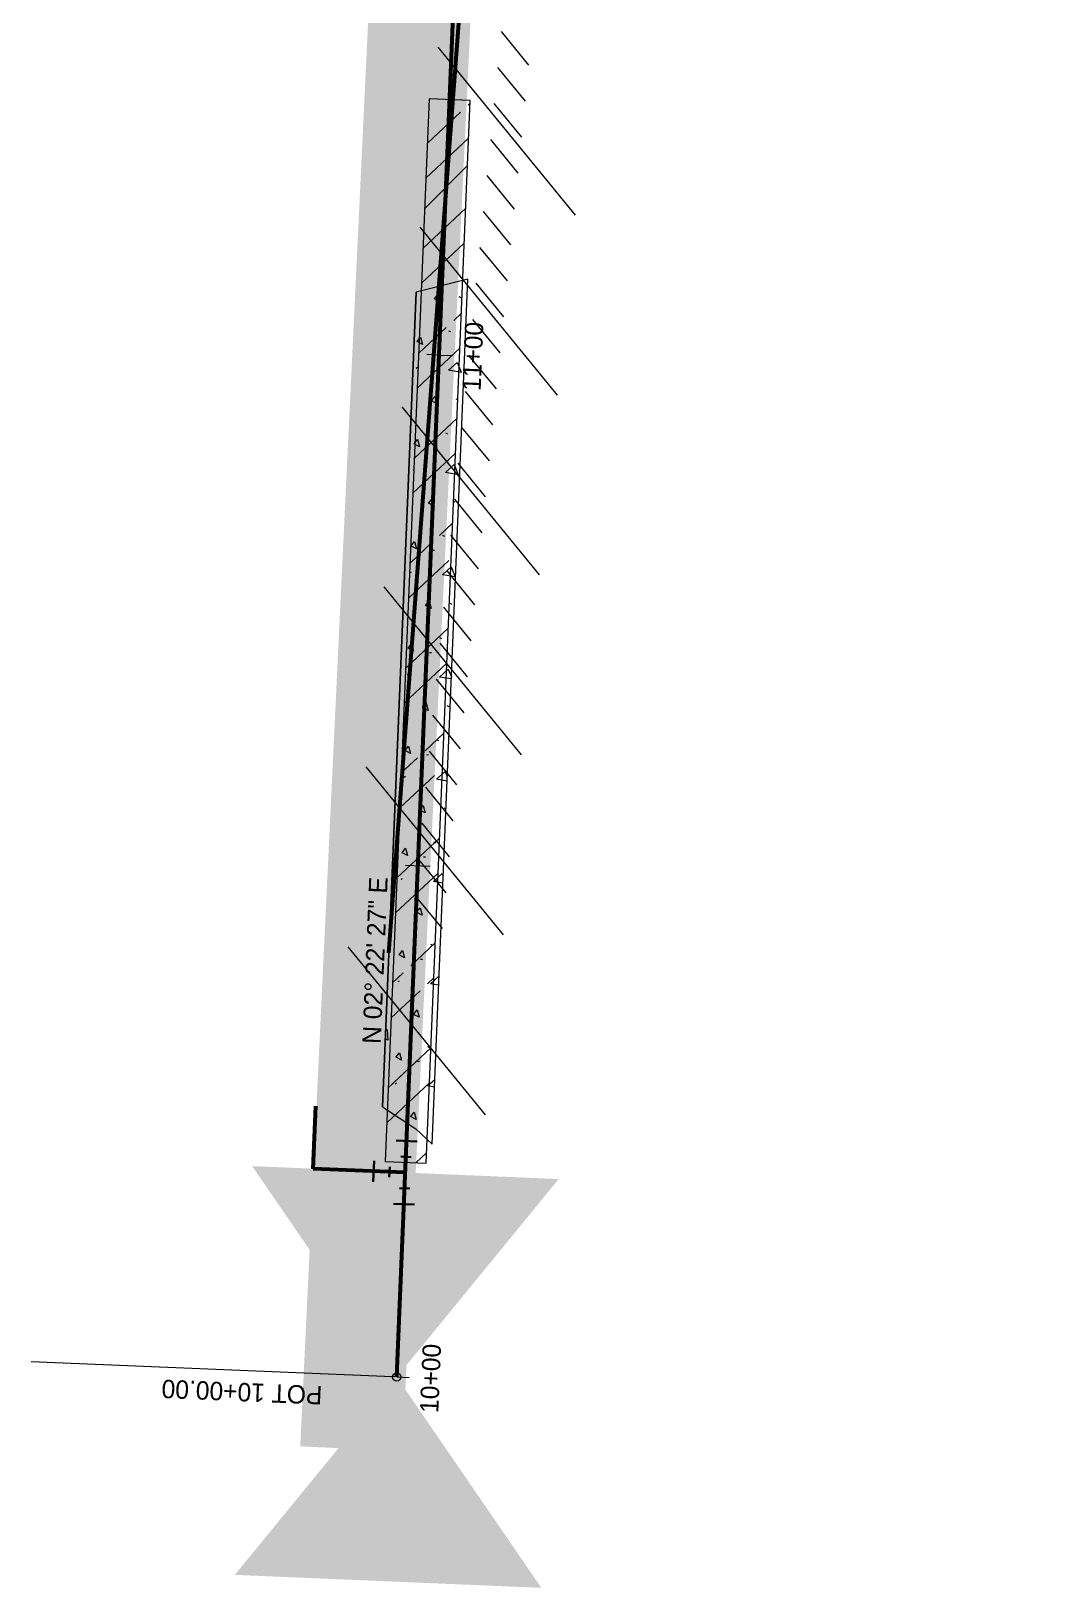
# Model space of a CAD drawing. Extents: x 2536931 to 2538613, y 7112513 to 7131087.
# Drawn here: x 2537822.3 to 2537921.1, y 7121657 to 7121809.2 of the extents above; entities that cross this region are included whole.
import ezdxf
from ezdxf.enums import TextEntityAlignment as Align

# ---------------------------------------------------------------- set-up
doc = ezdxf.new("R2010")
doc.units = 0
doc.header["$MEASUREMENT"] = 0
for name, color, linetype, lineweight in [('C-PIPE-CASING', 6, 'Continuous', 13), ('C-WATR-INST-100SCALE', 7, 'Continuous', 30), ('C-WATR-INST-200SCALE', 3, 'Continuous', 30), ('C-WATR-INST-20SCALE', 30, 'Continuous', 30), ('C-WATR-INST-40SCALE', 1, 'Continuous', 30), ('C-WATR-UGND', 4, 'Continuous', 53), ('C-WATR-UGND-ABANDON-100', 7, 'Continuous', 13), ('C-WATR-UGND-ABANDON-20', 7, 'Continuous', 13), ('CONCRETE REPAIR', 7, 'Continuous', 13), ('D_ALIGN_WL_20_SCALE', 7, 'Continuous', 30), ('D_ALIGN_WL_POT_20_SCALE', 7, 'Continuous', 0), ('distance', 54, 'Continuous', 0)]:
    doc.layers.add(name, color=color, linetype=linetype, lineweight=lineweight)
doc.layers.add('C-WATR-UGND-OLD', color=56, linetype='Continuous', lineweight=53, plot=False)
doc.styles.add('Style-BRIDGE', font='BRIDGE.shx')
doc.styles.add('Style-LEROY', font='LEROY.shx')

# ---------------------------------------------------------------- blocks, each defined once
blk = doc.blocks.new('WVP40SC')
at = {"layer": 'C-WATR-INST-40SCALE', "extrusion": (0, 0, -1)}
blk.add_solid([(4, -3), (4, 3), (0, 0)], dxfattribs=at)
at = {"layer": 'C-WATR-INST-40SCALE'}
blk.add_solid([(0, 0), (4, -3), (4, 3)], dxfattribs=at)
blk = doc.blocks.new('WVP40SC_1')
at = {"layer": 'C-WATR-INST-20SCALE', "extrusion": (0, 0, -1)}
blk.add_solid([(4, -3), (4, 3), (0, 0)], dxfattribs=at)
at = {"layer": 'C-WATR-INST-20SCALE'}
blk.add_solid([(0, 0), (4, -3), (4, 3)], dxfattribs=at)
blk = doc.blocks.new('WVP40SC_2')
at = {"layer": 'C-WATR-INST-200SCALE', "extrusion": (0, 0, -1)}
blk.add_solid([(4, -3), (4, 3), (0, 0)], dxfattribs=at)
at = {"layer": 'C-WATR-INST-200SCALE'}
blk.add_solid([(0, 0), (4, -3), (4, 3)], dxfattribs=at)
blk = doc.blocks.new('WVP40SC_7')
at = {"layer": 'C-WATR-INST-100SCALE', "extrusion": (0, 0, -1)}
blk.add_solid([(4, -3), (4, 3), (0, 0)], dxfattribs=at)
at = {"layer": 'C-WATR-INST-100SCALE'}
blk.add_solid([(0, 0), (4, -3), (4, 3)], dxfattribs=at)
blk = doc.blocks.new('TP20SC')
at = {"layer": 'C-WATR-INST-20SCALE'}
for p, q in [((-0.51, 1.54), (0.51, 1.54)), ((0, 1.54), (0, 0)), ((-1.54, -0.51), (-1.54, 0.51)), ((-1.54, 0), (0, 0)), ((1.54, 0), (0, 0)), ((1.54, 0.51), (1.54, -0.51))]:
    blk.add_line(p, q, dxfattribs=at)
blk = doc.blocks.new('TP20SC_1')
at = {"layer": 'C-WATR-INST-40SCALE'}
for p, q in [((-0.514, 1.543), (0.514, 1.543)), ((0, 1.543), (0, 0)), ((-1.543, -0.514), (-1.543, 0.514)), ((-1.543, 0), (0, 0)), ((1.543, 0), (0, 0)), ((1.543, 0.514), (1.543, -0.514))]:
    blk.add_line(p, q, dxfattribs=at)

msp = doc.modelspace()

# ---------------------------------------------------------------- hatches: boundary and pattern name
at = {"layer": 'C-PIPE-CASING'}
h = msp.add_hatch(dxfattribs=at)
h.set_pattern_fill('ANSI32', color=256, style=0)
h.set_pattern_definition([(223.113, (2537873.393, 7121701.3275), (6.3214, 15.781), [14.4, -1]), (223.113, (2537875.0334, 7121699.5755), (6.3214, 15.781), [14.4, -1])])
h.paths.add_polyline_path([(2537865.18, 7121802.41), (2537861.18, 7121802.57), (2537856.87, 7121698.66), (2537860.87, 7121698.5)])
at = {"layer": 'CONCRETE REPAIR'}
h = msp.add_hatch(dxfattribs=at)
h.set_pattern_fill('CONCR2', color=256, style=0)
h.set_pattern_definition([(152.5048, (2537842.0886, 7121723.2747), (18.075119, -10.534982), [0.61556, -91.2449]), (51.3837, (2537841.5426, 7121723.5589), (-47.682262, -58.625936), [0.55305, -137.0636]), (-74.653, (2537841.8878, 7121723.991), (-0.29347, -9.99569), [0.7439, -30.6316]), (170.5712, (2537844.4633, 7121726.3468), (63.996582, -11.883203), [1.2809, -72.9022]), (42.3696, (2537843.1997, 7121726.5567), (-9.477759, -9.726049), [1.1455, -113.9125]), (-67.007, (2537844.046, 7121727.3286), (8.89083, -10.26534), [1.0448, -20.9648]), (149.7645, (2537839.0356, 7121721.028), (8.89083, -10.26534), [1.2809, -19.6402]), (21.8437, (2537837.929, 7121721.6729), (-27.846344, -9.18676), [1.13126, -48.9746]), (-86.9069, (2537838.979, 7121722.0938), (6.249628, -100.226574), [1.04527, -109.3378]), (31.4632, (2537840.0262, 7121726.7735), (-28.13981, -19.182453), [0.1601, -54.7088]), (154.793, (2537838.1687, 7121729.3153), (27.25941, -10.804626), [0.2189, -49.887]), (154.793, (2537846.7878, 7121725.5975), (27.25941, -10.804626), [0.2187, -49.8872]), (154.793, (2537844.1546, 7121723.6537), (27.25941, -10.804626), [0.2189, -49.887]), (4.5296, (2537842.2209, 7121728.9543), (9.184293, -0.269644), [0.201, -92.2241]), (154.793, (2537838.5246, 7121724.0411), (27.25941, -10.804626), [0.2187, -49.8872]), (154.793, (2537843.1458, 7121720.3076), (27.25941, -10.804626), [0.2188, -49.8871]), (152.5048, (2537845.4771, 7121720.2835), (18.075119, -10.534982), [0.61567, -91.24476]), (51.3837, (2537844.93093, 7121720.5677), (-47.682262, -58.625936), [0.55327, -137.06337]), (-74.653, (2537845.2762, 7121721), (-0.29347, -9.99569), [0.7441, -30.6314]), (152.5048, (2537840.6716, 7121729.0865), (18.075119, -10.534982), [0.61556, -91.2449]), (51.3837, (2537840.12555, 7121729.3707), (-47.682262, -58.625936), [0.55305, -137.0636]), (-74.653, (2537840.4707, 7121729.8028), (-0.29347, -9.9957), [0.7439, -30.6316]), (31.4632, (2537846.2544, 7121722.2337), (-28.13981, -19.182453), [0.1601, -54.7088]), (32.5425, (2537845.8953, 7121729.2568), (-28.13981, -19.182453), [0.16024, -88.7393])])
h.paths.add_polyline_path([(2537864.95, 7121784.93), (2537859.9, 7121783.65), (2537858.62, 7121752.79), (2537856.59, 7121704), (2537859.88, 7121701.86), (2537861.45, 7121700.36)])

# ---------------------------------------------------------------- linework, layer by layer
at = {"layer": 'C-PIPE-CASING'}
msp.add_line((2537864.91, 7121796.05), (2537860.74, 7121791.85), dxfattribs=at)
at = {"layer": 'C-PIPE-CASING', "flags": 128}
msp.add_lwpolyline([(2537861.18, 7121802.57), (2537856.87, 7121698.66), (2537860.87, 7121698.5), (2537865.18, 7121802.41)], close=True, dxfattribs=at)
at = {"layer": 'C-WATR-UGND'}
for p, q in [((2537858, 7121677.6), (2537864.16, 7121826.06)), ((2537849.84, 7121697.95), (2537850.09, 7121704.08)), ((2537858.8, 7121697.58), (2537849.84, 7121697.95))]:
    msp.add_line(p, q, dxfattribs=at)
at = {"layer": 'C-WATR-UGND-ABANDON-100', "linetype": 'Continuous'}
for p, q in [((2537862.02, 7121807.61), (2537875.45, 7121791.19)), ((2537860.26, 7121790.02), (2537873.69, 7121773.6)), ((2537858.5, 7121772.43), (2537871.93, 7121756.01)), ((2537856.74, 7121754.84), (2537870.17, 7121738.42)), ((2537854.98, 7121737.25), (2537868.41, 7121720.83)), ((2537853.21, 7121719.66), (2537866.64, 7121703.24))]:
    msp.add_line(p, q, dxfattribs=at)
at = {"layer": 'C-WATR-UGND-ABANDON-20', "linetype": 'Continuous'}
for p, q in [((2537868.21, 7121809.14), (2537870.89, 7121805.86)), ((2537867.85, 7121805.62), (2537870.54, 7121802.34)), ((2537867.5, 7121802.1), (2537870.19, 7121798.82)), ((2537867.15, 7121798.59), (2537869.83, 7121795.3)), ((2537866.8, 7121795.07), (2537869.48, 7121791.78)), ((2537866.44, 7121791.55), (2537869.13, 7121788.27)), ((2537866.09, 7121788.03), (2537868.78, 7121784.75)), ((2537865.74, 7121784.52), (2537868.43, 7121781.23)), ((2537865.39, 7121781), (2537868.07, 7121777.71)), ((2537865.03, 7121777.48), (2537867.72, 7121774.2)), ((2537864.68, 7121773.96), (2537867.37, 7121770.68)), ((2537864.33, 7121770.44), (2537867.02, 7121767.16)), ((2537863.98, 7121766.93), (2537866.66, 7121763.64)), ((2537863.63, 7121763.41), (2537866.31, 7121760.12)), ((2537863.27, 7121759.89), (2537865.96, 7121756.61)), ((2537862.92, 7121756.37), (2537865.61, 7121753.09)), ((2537862.57, 7121752.85), (2537865.25, 7121749.57)), ((2537862.22, 7121749.34), (2537864.9, 7121746.05)), ((2537861.86, 7121745.82), (2537864.55, 7121742.53)), ((2537861.51, 7121742.3), (2537864.2, 7121739.02)), ((2537861.16, 7121738.78), (2537863.85, 7121735.5)), ((2537860.81, 7121735.26), (2537863.49, 7121731.98)), ((2537860.45, 7121731.75), (2537863.14, 7121728.46)), ((2537860.1, 7121728.23), (2537862.79, 7121724.94)), ((2537859.75, 7121724.71), (2537862.44, 7121721.43))]:
    msp.add_line(p, q, dxfattribs=at)
at = {"layer": 'C-WATR-UGND-OLD'}
msp.add_line((2537865.27, 7121826.24), (2537857.18, 7121719.06), dxfattribs=at)
at = {"layer": 'CONCRETE REPAIR'}
for p, q in [((2537861.45, 7121700.36), (2537864.95, 7121784.93)), ((2537858.62, 7121752.79), (2537859.9, 7121783.65)), ((2537856.59, 7121704), (2537858.62, 7121752.79))]:
    msp.add_line(p, q, dxfattribs=at)
at = {"layer": 'CONCRETE REPAIR', "flags": 128}
msp.add_lwpolyline([(2537864.95, 7121784.93), (2537859.9, 7121783.65), (2537858.62, 7121752.79), (2537856.59, 7121704), (2537859.88, 7121701.86), (2537861.45, 7121700.36)], close=True, dxfattribs=at)
at = {"layer": 'D_ALIGN_WL_20_SCALE', "color": 3, "lineweight": 13}
for p, q in [((2537862.14, 7121777.51), (2537860.94, 7121777.56)), ((2537862.14, 7121777.51), (2537863.34, 7121777.46)), ((2537861.27, 7121727.51), (2537858.87, 7121727.61)), ((2537858, 7121677.6), (2537856.8, 7121677.65)), ((2537858, 7121677.6), (2537859.2, 7121677.55))]:
    msp.add_line(p, q, dxfattribs=at)
at = {"layer": 'D_ALIGN_WL_POT_20_SCALE', "color": 3, "linetype": 'Continuous', "lineweight": 13}
msp.add_line((2537857.6, 7121677.62), (2537822.25, 7121679.08), dxfattribs=at)
msp.add_circle((2537858, 7121677.6), 0.4, dxfattribs=at)
at = {"layer": 'distance', "color": 7, "linetype": 'Continuous', "lineweight": 0, "const_width": 10}
msp.add_lwpolyline([(2537853.56, 7121670.58), (2537881.94, 7122266.26), (2537885.09, 7123517.51), (2537916.08, 7123678.87)], dxfattribs=at)

# ---------------------------------------------------------------- block references
at = {"layer": 'C-WATR-INST-100SCALE', "xscale": 2.500000000000001, "yscale": 2.500000000000001, "zscale": 2.500000000000001, "rotation": 87.57335254758226}
msp.add_blockref('WVP40SC_7', (2537858, 7121677.6), dxfattribs=at)
at = {"layer": 'C-WATR-INST-200SCALE', "xscale": 5.000000000000003, "yscale": 5.000000000000003, "zscale": 5.000000000000003, "rotation": 87.57335254758226}
msp.add_blockref('WVP40SC_2', (2537858, 7121677.6), dxfattribs=at)
at = {"layer": 'C-WATR-INST-20SCALE', "rotation": 87.62581410080588}
msp.add_blockref('TP20SC', (2537858.83, 7121697.58), dxfattribs=at)
at = {"layer": 'C-WATR-INST-20SCALE', "xscale": 0.5000000000000001, "yscale": 0.5000000000000001, "zscale": 0.5000000000000001, "rotation": 87.57335254758226}
msp.add_blockref('WVP40SC_1', (2537858, 7121677.6), dxfattribs=at)
at = {"layer": 'C-WATR-INST-40SCALE', "xscale": 2.000000000226627, "yscale": 2.000000000226627, "zscale": 2.000000000226627, "rotation": 87.6258118292916}
msp.add_blockref('TP20SC_1', (2537858.83, 7121697.58), dxfattribs=at)
at = {"layer": 'C-WATR-INST-40SCALE', "rotation": 87.57335254758226}
msp.add_blockref('WVP40SC', (2537858, 7121677.6), dxfattribs=at)

# ---------------------------------------------------------------- texts
at = {"layer": 'D_ALIGN_WL_20_SCALE', "color": 3, "lineweight": 13, "style": 'Style-BRIDGE'}
for s, p in [('11+00', (2537864.54, 7121777.41)), ('10+00', (2537860.4, 7121677.5))]:
    msp.add_text(s, height=1.8, rotation=87.6258, dxfattribs=at).set_placement(p, align=Align.TOP_CENTER)
msp.add_text('N 02%%d 22\' 27" E', height=1.8, rotation=87.5842, dxfattribs=at).set_placement((2537856.77, 7121718.29), align=Align.CENTER)
at = {"layer": 'D_ALIGN_WL_POT_20_SCALE', "color": 3, "linetype": 'Continuous', "lineweight": 13, "style": 'Style-LEROY'}
msp.add_text('POT 10+00.00', height=1.8, rotation=177.6258, dxfattribs=at).set_placement((2537850.76, 7121676.7))

doc.saveas('drawing.dxf')
